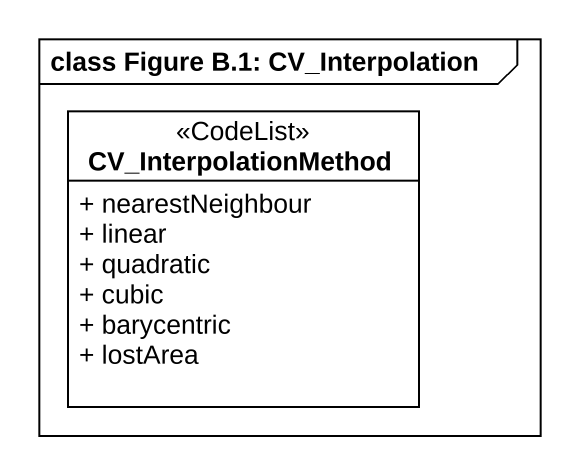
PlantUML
@startuml
mainframe class Figure B.1: CV_Interpolation
hide circle
hide empty members
skinparam classAttributeIconSize 0
class CV_InterpolationMethod <<CodeList>> {
  + nearestNeighbour
  + linear
  + quadratic
  + cubic
  + barycentric
  + lostArea
}
@enduml
